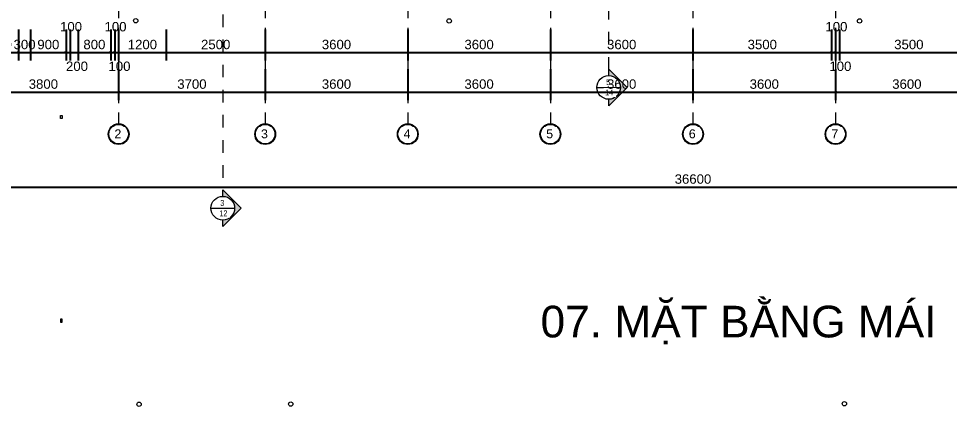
# Model space of a CAD drawing. Header units: millimetres. Extents: x -20510 to 108935, y -243239 to 20306.
# Drawn here: x 1825 to 25323, y -220144 to -210342 of the extents above; entities that cross this region are included whole.
import ezdxf
from ezdxf.enums import TextEntityAlignment as Align

# ---------------------------------------------------------------- set-up
doc = ezdxf.new("R2010")
doc.units = ezdxf.units.MM
for name, pattern in [('Abgebrochen', [714.375, 476.25, -238.125]), ('Aligning Line', [635, 317.5, -317.5]), ('Hidden', [714.375, 476.25, -238.125])]:
    doc.linetypes.add(name, pattern=pattern)
for name, color, linetype, lineweight in [('A-ANNO-DIMS', 1, 'Continuous', 9), ('A-DETL', 8, 'Continuous', 9), ('G-ANNO-SYMB', 6, 'Abgebrochen', 9), ('S-GRID', 1, 'Continuous', 9), ('S-GRID-IDEN', 1, 'Continuous', 9)]:
    doc.layers.add(name, color=color, linetype=linetype, lineweight=lineweight)
doc.styles.add('Arial', font='arial.ttf', dxfattribs={"width": 0.8, "height": 250})
doc.styles.add('Arial_2', font='arial.ttf', dxfattribs={"height": 300})
doc.styles.add('Arial_5', font='arial.ttf', dxfattribs={"height": 238.125})
doc.styles.add('UNICODE_TITLE', font='arial.ttf')
doc.dimstyles.new('SecretInternalLinAngDimStyle5p4736185', dxfattribs={"dimscale": 304.8, "dimtxt": 242.94927, "dimasz": 0.130208, "dimexe": 0.656168, "dimexo": 0.0625, "dimgap": 0.260417, "dimtad": 1, "dimdec": 0, "dimrnd": 100, "dimzin": 0, "dimdsep": 46, "dimtxsty": 'Arial_5', "dimblk1": 'OBLIQUE', "dimblk2": 'OBLIQUE', "dimsah": 1, "dimcen": 0.09, "dimdle": 0.492126, "dimazin": 0, "dimtfac": 1, "dimtdec": 4, "dimtix": 1, "dimtmove": 0, "dimatfit": 3, "dimfxl": 2.624672, "dimfxlon": 1, "dimtvp": 1, "dimtolj": 1, "dimtzin": 0, "dimarcsym": 2})
doc.dimstyles.new('SecretInternalLinAngDimStyle5p4736185_1', dxfattribs={"dimscale": 304.8, "dimtxt": 242.94927, "dimasz": 0.130208, "dimexe": 0.656168, "dimexo": 0.0625, "dimgap": 0.260417, "dimtad": 1, "dimdec": 0, "dimrnd": 100, "dimzin": 0, "dimdsep": 46, "dimtxsty": 'Arial_5', "dimblk1": 'OBLIQUE', "dimblk2": 'OBLIQUE', "dimsah": 1, "dimcen": 0.09, "dimdle": 0.492126, "dimazin": 0, "dimtfac": 1, "dimtdec": 4, "dimtix": 1, "dimtmove": 2, "dimatfit": 3, "dimfxl": 2.624672, "dimfxlon": 1, "dimtvp": 1, "dimtolj": 1, "dimtzin": 0, "dimarcsym": 2})

# ---------------------------------------------------------------- blocks, each defined once
blk = doc.blocks.new('Section - CAT DUNG-122916-07_MẶT BẰNG MÁI')
at = {"layer": 'G-ANNO-SYMB', "linetype": 'Continuous'}
h = blk.add_hatch(color=256, dxfattribs=at)
edge = h.paths.add_edge_path()
edge.add_line((0.18, 0), (-2, 0))
edge.add_arc((-6, 0), 4, 0, 90)
edge.add_arc((-6, 0), 4, 90, 180)
edge.add_line((-10, 0), (-12.18, 0))
edge.add_line((-12.18, 0), (-6, 6.18))
edge.add_line((-6, 6.18), (0.18, 0))
for p, q in [((-6, 6.18), (-12.18, 0)), ((0.18, 0), (-6, 6.18)), ((-12.18, 0), (-10, 0)), ((-2, 0), (0.18, 0))]:
    blk.add_line(p, q, dxfattribs=at)
for start, end in [(360, 180), (90, 180), (0, 90), (180, 360)]:
    blk.add_arc((-6, 0), 4, start, end, dxfattribs=at)
blk = doc.blocks.new('Grid - TRUC  D1-102336-07_MẶT BẰNG MÁI')
at = {"layer": 'S-GRID-IDEN'}
for radius in [3.5, 3.3]:
    blk.add_circle((0, 0), radius, dxfattribs=at)
blk = doc.blocks.new('_Oblique')
at = {"color": 0, "linetype": 'ByBlock', "lineweight": -2}
blk.add_line((-0.5, -0.5), (0.5, 0.5), dxfattribs=at)
blk = doc.blocks.new('DIMBLOCK1-07_MẶT BẰNG MÁI')
at = {"layer": 'A-ANNO-DIMS', "color": 0, "lineweight": -2, "transparency": 16777216}
for p, q in [((550, -214019), (550, -214800)), ((37150, -214019), (37150, -214800)), ((400, -214600), (37300, -214600))]:
    blk.add_line(p, q, dxfattribs=at)
at = {"layer": 'Defpoints', "color": 0, "transparency": 16777216}
for p in [(550, -214000), (37150, -214000), (37150, -214600)]:
    blk.add_point(p, dxfattribs=at)
at = {"layer": 'A-ANNO-DIMS', "color": 0, "lineweight": -2, "transparency": 16777216, "xscale": 39.6875, "yscale": 39.6875, "zscale": 39.6875, "rotation": 180}
blk.add_blockref('_Oblique', (550, -214600), dxfattribs=at)
at = {"layer": 'A-ANNO-DIMS', "color": 0, "lineweight": -2, "transparency": 16777216, "xscale": 39.6875, "yscale": 39.6875, "zscale": 39.6875}
blk.add_blockref('_Oblique', (37150, -214600), dxfattribs=at)
at = {"layer": 'A-ANNO-DIMS', "color": 0, "transparency": 16777216, "insert": (18850, -214399), "char_height": 238.1, "width": 824.16, "attachment_point": 5, "style": 'Arial_5'}
blk.add_mtext('\\A1;36600', dxfattribs=at)
blk = doc.blocks.new('DIMBLOCK2-07_MẶT BẰNG MÁI')
at = {"layer": 'A-ANNO-DIMS', "color": 0, "lineweight": -2, "transparency": 16777216}
for p, q in [((550, -211619), (550, -212400)), ((4350, -211619), (4350, -212400)), ((400, -212200), (4500, -212200))]:
    blk.add_line(p, q, dxfattribs=at)
at = {"layer": 'Defpoints', "color": 0, "transparency": 16777216}
for p in [(550, -211600), (4350, -211600), (4350, -212200)]:
    blk.add_point(p, dxfattribs=at)
at = {"layer": 'A-ANNO-DIMS', "color": 0, "lineweight": -2, "transparency": 16777216, "xscale": 39.6875, "yscale": 39.6875, "zscale": 39.6875, "rotation": 180}
blk.add_blockref('_Oblique', (550, -212200), dxfattribs=at)
at = {"layer": 'A-ANNO-DIMS', "color": 0, "lineweight": -2, "transparency": 16777216, "xscale": 39.6875, "yscale": 39.6875, "zscale": 39.6875}
blk.add_blockref('_Oblique', (4350, -212200), dxfattribs=at)
at = {"layer": 'A-ANNO-DIMS', "color": 0, "transparency": 16777216, "insert": (2450, -211999), "char_height": 238.1, "width": 659.33, "attachment_point": 5, "style": 'Arial_5'}
blk.add_mtext('\\A1;3800', dxfattribs=at)
blk = doc.blocks.new('DIMBLOCK3-07_MẶT BẰNG MÁI')
at = {"layer": 'A-ANNO-DIMS', "color": 0, "lineweight": -2, "transparency": 16777216}
for p, q in [((4350, -211619), (4350, -212400)), ((8050, -211619), (8050, -212400)), ((4200, -212200), (8200, -212200))]:
    blk.add_line(p, q, dxfattribs=at)
at = {"layer": 'Defpoints', "color": 0, "transparency": 16777216}
for p in [(4350, -211600), (8050, -211600), (8050, -212200)]:
    blk.add_point(p, dxfattribs=at)
at = {"layer": 'A-ANNO-DIMS', "color": 0, "lineweight": -2, "transparency": 16777216, "xscale": 39.6875, "yscale": 39.6875, "zscale": 39.6875, "rotation": 180}
blk.add_blockref('_Oblique', (4350, -212200), dxfattribs=at)
at = {"layer": 'A-ANNO-DIMS', "color": 0, "lineweight": -2, "transparency": 16777216, "xscale": 39.6875, "yscale": 39.6875, "zscale": 39.6875}
blk.add_blockref('_Oblique', (8050, -212200), dxfattribs=at)
at = {"layer": 'A-ANNO-DIMS', "color": 0, "transparency": 16777216, "insert": (6200, -211999), "char_height": 238.1, "width": 659.33, "attachment_point": 5, "style": 'Arial_5'}
blk.add_mtext('\\A1;3700', dxfattribs=at)
blk = doc.blocks.new('DIMBLOCK4-07_MẶT BẰNG MÁI')
at = {"layer": 'A-ANNO-DIMS', "color": 0, "lineweight": -2, "transparency": 16777216}
for p, q in [((8050, -211619), (8050, -212400)), ((11650, -211619), (11650, -212400)), ((7900, -212200), (11800, -212200))]:
    blk.add_line(p, q, dxfattribs=at)
at = {"layer": 'Defpoints', "color": 0, "transparency": 16777216}
for p in [(8050, -211600), (11650, -211600), (11650, -212200)]:
    blk.add_point(p, dxfattribs=at)
at = {"layer": 'A-ANNO-DIMS', "color": 0, "lineweight": -2, "transparency": 16777216, "xscale": 39.6875, "yscale": 39.6875, "zscale": 39.6875, "rotation": 180}
blk.add_blockref('_Oblique', (8050, -212200), dxfattribs=at)
at = {"layer": 'A-ANNO-DIMS', "color": 0, "lineweight": -2, "transparency": 16777216, "xscale": 39.6875, "yscale": 39.6875, "zscale": 39.6875}
blk.add_blockref('_Oblique', (11650, -212200), dxfattribs=at)
at = {"layer": 'A-ANNO-DIMS', "color": 0, "transparency": 16777216, "insert": (9850, -211999), "char_height": 238.1, "width": 659.33, "attachment_point": 5, "style": 'Arial_5'}
blk.add_mtext('\\A1;3600', dxfattribs=at)
blk = doc.blocks.new('DIMBLOCK5-07_MẶT BẰNG MÁI')
at = {"layer": 'A-ANNO-DIMS', "color": 0, "lineweight": -2, "transparency": 16777216}
for p, q in [((11650, -211619), (11650, -212400)), ((15250, -211619), (15250, -212400)), ((11500, -212200), (15400, -212200))]:
    blk.add_line(p, q, dxfattribs=at)
at = {"layer": 'Defpoints', "color": 0, "transparency": 16777216}
for p in [(11650, -211600), (15250, -211600), (15250, -212200)]:
    blk.add_point(p, dxfattribs=at)
at = {"layer": 'A-ANNO-DIMS', "color": 0, "lineweight": -2, "transparency": 16777216, "xscale": 39.6875, "yscale": 39.6875, "zscale": 39.6875, "rotation": 180}
blk.add_blockref('_Oblique', (11650, -212200), dxfattribs=at)
at = {"layer": 'A-ANNO-DIMS', "color": 0, "lineweight": -2, "transparency": 16777216, "xscale": 39.6875, "yscale": 39.6875, "zscale": 39.6875}
blk.add_blockref('_Oblique', (15250, -212200), dxfattribs=at)
at = {"layer": 'A-ANNO-DIMS', "color": 0, "transparency": 16777216, "insert": (13450, -211999), "char_height": 238.1, "width": 659.33, "attachment_point": 5, "style": 'Arial_5'}
blk.add_mtext('\\A1;3600', dxfattribs=at)
blk = doc.blocks.new('DIMBLOCK6-07_MẶT BẰNG MÁI')
at = {"layer": 'A-ANNO-DIMS', "color": 0, "lineweight": -2, "transparency": 16777216}
for p, q in [((15250, -211619), (15250, -212400)), ((18850, -211619), (18850, -212400)), ((15100, -212200), (19000, -212200))]:
    blk.add_line(p, q, dxfattribs=at)
at = {"layer": 'Defpoints', "color": 0, "transparency": 16777216}
for p in [(15250, -211600), (18850, -211600), (18850, -212200)]:
    blk.add_point(p, dxfattribs=at)
at = {"layer": 'A-ANNO-DIMS', "color": 0, "lineweight": -2, "transparency": 16777216, "xscale": 39.6875, "yscale": 39.6875, "zscale": 39.6875, "rotation": 180}
blk.add_blockref('_Oblique', (15250, -212200), dxfattribs=at)
at = {"layer": 'A-ANNO-DIMS', "color": 0, "lineweight": -2, "transparency": 16777216, "xscale": 39.6875, "yscale": 39.6875, "zscale": 39.6875}
blk.add_blockref('_Oblique', (18850, -212200), dxfattribs=at)
at = {"layer": 'A-ANNO-DIMS', "color": 0, "transparency": 16777216, "insert": (17050, -211999), "char_height": 238.1, "width": 659.33, "attachment_point": 5, "style": 'Arial_5'}
blk.add_mtext('\\A1;3600', dxfattribs=at)
blk = doc.blocks.new('DIMBLOCK7-07_MẶT BẰNG MÁI')
at = {"layer": 'A-ANNO-DIMS', "color": 0, "lineweight": -2, "transparency": 16777216}
for p, q in [((18850, -211619), (18850, -212400)), ((22450, -211619), (22450, -212400)), ((18700, -212200), (22600, -212200))]:
    blk.add_line(p, q, dxfattribs=at)
at = {"layer": 'Defpoints', "color": 0, "transparency": 16777216}
for p in [(18850, -211600), (22450, -211600), (22450, -212200)]:
    blk.add_point(p, dxfattribs=at)
at = {"layer": 'A-ANNO-DIMS', "color": 0, "lineweight": -2, "transparency": 16777216, "xscale": 39.6875, "yscale": 39.6875, "zscale": 39.6875, "rotation": 180}
blk.add_blockref('_Oblique', (18850, -212200), dxfattribs=at)
at = {"layer": 'A-ANNO-DIMS', "color": 0, "lineweight": -2, "transparency": 16777216, "xscale": 39.6875, "yscale": 39.6875, "zscale": 39.6875}
blk.add_blockref('_Oblique', (22450, -212200), dxfattribs=at)
at = {"layer": 'A-ANNO-DIMS', "color": 0, "transparency": 16777216, "insert": (20650, -211999), "char_height": 238.1, "width": 659.33, "attachment_point": 5, "style": 'Arial_5'}
blk.add_mtext('\\A1;3600', dxfattribs=at)
blk = doc.blocks.new('DIMBLOCK8-07_MẶT BẰNG MÁI')
at = {"layer": 'A-ANNO-DIMS', "color": 0, "lineweight": -2, "transparency": 16777216}
for p, q in [((22450, -211619), (22450, -212400)), ((26050, -211619), (26050, -212400)), ((22300, -212200), (26200, -212200))]:
    blk.add_line(p, q, dxfattribs=at)
at = {"layer": 'Defpoints', "color": 0, "transparency": 16777216}
for p in [(22450, -211600), (26050, -211600), (26050, -212200)]:
    blk.add_point(p, dxfattribs=at)
at = {"layer": 'A-ANNO-DIMS', "color": 0, "lineweight": -2, "transparency": 16777216, "xscale": 39.6875, "yscale": 39.6875, "zscale": 39.6875, "rotation": 180}
blk.add_blockref('_Oblique', (22450, -212200), dxfattribs=at)
at = {"layer": 'A-ANNO-DIMS', "color": 0, "lineweight": -2, "transparency": 16777216, "xscale": 39.6875, "yscale": 39.6875, "zscale": 39.6875}
blk.add_blockref('_Oblique', (26050, -212200), dxfattribs=at)
at = {"layer": 'A-ANNO-DIMS', "color": 0, "transparency": 16777216, "insert": (24250, -211999), "char_height": 238.1, "width": 659.33, "attachment_point": 5, "style": 'Arial_5'}
blk.add_mtext('\\A1;3600', dxfattribs=at)
blk = doc.blocks.new('DIMBLOCK15-07_MẶT BẰNG MÁI')
at = {"layer": 'A-ANNO-DIMS', "color": 0, "lineweight": -2, "transparency": 16777216}
for p, q in [((925, -210619), (925, -211400)), ((1825, -210619), (1825, -211400)), ((775, -211200), (1975, -211200))]:
    blk.add_line(p, q, dxfattribs=at)
at = {"layer": 'Defpoints', "color": 0, "transparency": 16777216}
for p in [(925, -210600), (1825, -210600), (1825, -211200)]:
    blk.add_point(p, dxfattribs=at)
at = {"layer": 'A-ANNO-DIMS', "color": 0, "lineweight": -2, "transparency": 16777216, "xscale": 39.6875, "yscale": 39.6875, "zscale": 39.6875, "rotation": 180}
blk.add_blockref('_Oblique', (925, -211200), dxfattribs=at)
at = {"layer": 'A-ANNO-DIMS', "color": 0, "lineweight": -2, "transparency": 16777216, "xscale": 39.6875, "yscale": 39.6875, "zscale": 39.6875}
blk.add_blockref('_Oblique', (1825, -211200), dxfattribs=at)
at = {"layer": 'A-ANNO-DIMS', "color": 0, "transparency": 16777216, "insert": (1375, -210999), "char_height": 238.1, "width": 494.5, "attachment_point": 5, "style": 'Arial_5'}
blk.add_mtext('\\A1;900', dxfattribs=at)
blk = doc.blocks.new('DIMBLOCK16-07_MẶT BẰNG MÁI')
at = {"layer": 'A-ANNO-DIMS', "color": 0, "lineweight": -2, "transparency": 16777216}
for p, q in [((1825, -210619), (1825, -211400)), ((2125, -210619), (2125, -211400)), ((1825, -211200), (1785, -211200)), ((1825, -211200), (2125, -211200)), ((2125, -211200), (2165, -211200))]:
    blk.add_line(p, q, dxfattribs=at)
at = {"layer": 'Defpoints', "color": 0, "transparency": 16777216}
for p in [(1825, -210600), (2125, -210600), (2125, -211200)]:
    blk.add_point(p, dxfattribs=at)
at = {"layer": 'A-ANNO-DIMS', "color": 0, "lineweight": -2, "transparency": 16777216, "xscale": 39.6875, "yscale": 39.6875, "zscale": 39.6875}
blk.add_blockref('_Oblique', (1825, -211200), dxfattribs=at)
at = {"layer": 'A-ANNO-DIMS', "color": 0, "lineweight": -2, "transparency": 16777216, "xscale": 39.6875, "yscale": 39.6875, "zscale": 39.6875, "rotation": 180}
blk.add_blockref('_Oblique', (2125, -211200), dxfattribs=at)
at = {"layer": 'A-ANNO-DIMS', "color": 0, "transparency": 16777216, "insert": (1975, -210999), "char_height": 238.1, "width": 494.5, "attachment_point": 5, "style": 'Arial_5'}
blk.add_mtext('\\A1;300', dxfattribs=at)
blk = doc.blocks.new('DIMBLOCK17-07_MẶT BẰNG MÁI')
at = {"layer": 'A-ANNO-DIMS', "color": 0, "lineweight": -2, "transparency": 16777216}
for p, q in [((2125, -210619), (2125, -211400)), ((3025, -210619), (3025, -211400)), ((1975, -211200), (3175, -211200))]:
    blk.add_line(p, q, dxfattribs=at)
at = {"layer": 'Defpoints', "color": 0, "transparency": 16777216}
for p in [(2125, -210600), (3025, -210600), (3025, -211200)]:
    blk.add_point(p, dxfattribs=at)
at = {"layer": 'A-ANNO-DIMS', "color": 0, "lineweight": -2, "transparency": 16777216, "xscale": 39.6875, "yscale": 39.6875, "zscale": 39.6875, "rotation": 180}
blk.add_blockref('_Oblique', (2125, -211200), dxfattribs=at)
at = {"layer": 'A-ANNO-DIMS', "color": 0, "lineweight": -2, "transparency": 16777216, "xscale": 39.6875, "yscale": 39.6875, "zscale": 39.6875}
blk.add_blockref('_Oblique', (3025, -211200), dxfattribs=at)
at = {"layer": 'A-ANNO-DIMS', "color": 0, "transparency": 16777216, "insert": (2575, -210999), "char_height": 238.1, "width": 494.5, "attachment_point": 5, "style": 'Arial_5'}
blk.add_mtext('\\A1;900', dxfattribs=at)
blk = doc.blocks.new('DIMBLOCK18-07_MẶT BẰNG MÁI')
at = {"layer": 'A-ANNO-DIMS', "color": 0, "lineweight": -2, "transparency": 16777216}
for p, q in [((3025, -210619), (3025, -211400)), ((3130, -210619), (3130, -211400)), ((3025, -211200), (2985, -211200)), ((3025, -211200), (3130, -211200)), ((3130, -211200), (3170, -211200))]:
    blk.add_line(p, q, dxfattribs=at)
at = {"layer": 'Defpoints', "color": 0, "transparency": 16777216}
for p in [(3025, -210600), (3130, -210600), (3130, -211200)]:
    blk.add_point(p, dxfattribs=at)
at = {"layer": 'A-ANNO-DIMS', "color": 0, "lineweight": -2, "transparency": 16777216, "xscale": 39.6875, "yscale": 39.6875, "zscale": 39.6875}
blk.add_blockref('_Oblique', (3025, -211200), dxfattribs=at)
at = {"layer": 'A-ANNO-DIMS', "color": 0, "lineweight": -2, "transparency": 16777216, "xscale": 39.6875, "yscale": 39.6875, "zscale": 39.6875, "rotation": 180}
blk.add_blockref('_Oblique', (3130, -211200), dxfattribs=at)
at = {"layer": 'A-ANNO-DIMS', "color": 0, "transparency": 16777216, "insert": (2871, -210428), "char_height": 238.1, "width": 494.5, "attachment_point": 1, "line_spacing_factor": 0.941778, "style": 'Arial_5'}
blk.add_mtext('\\A1;100', dxfattribs=at)
blk = doc.blocks.new('DIMBLOCK19-07_MẶT BẰNG MÁI')
at = {"layer": 'A-ANNO-DIMS', "color": 0, "lineweight": -2, "transparency": 16777216}
for p, q in [((3130, -210619), (3130, -211400)), ((3325, -210619), (3325, -211400)), ((2980, -211200), (3475, -211200))]:
    blk.add_line(p, q, dxfattribs=at)
at = {"layer": 'Defpoints', "color": 0, "transparency": 16777216}
for p in [(3130, -210600), (3325, -210600), (3325, -211200)]:
    blk.add_point(p, dxfattribs=at)
at = {"layer": 'A-ANNO-DIMS', "color": 0, "lineweight": -2, "transparency": 16777216, "xscale": 39.6875, "yscale": 39.6875, "zscale": 39.6875, "rotation": 180}
blk.add_blockref('_Oblique', (3130, -211200), dxfattribs=at)
at = {"layer": 'A-ANNO-DIMS', "color": 0, "lineweight": -2, "transparency": 16777216, "xscale": 39.6875, "yscale": 39.6875, "zscale": 39.6875}
blk.add_blockref('_Oblique', (3325, -211200), dxfattribs=at)
at = {"layer": 'A-ANNO-DIMS', "color": 0, "transparency": 16777216, "insert": (3021, -211428), "char_height": 238.1, "width": 494.5, "attachment_point": 1, "line_spacing_factor": 0.941778, "style": 'Arial_5'}
blk.add_mtext('\\A1;200', dxfattribs=at)
blk = doc.blocks.new('DIMBLOCK20-07_MẶT BẰNG MÁI')
at = {"layer": 'A-ANNO-DIMS', "color": 0, "lineweight": -2, "transparency": 16777216}
for p, q in [((3325, -210619), (3325, -211400)), ((4150, -210619), (4150, -211400)), ((3175, -211200), (4300, -211200))]:
    blk.add_line(p, q, dxfattribs=at)
at = {"layer": 'Defpoints', "color": 0, "transparency": 16777216}
for p in [(3325, -210600), (4150, -210600), (4150, -211200)]:
    blk.add_point(p, dxfattribs=at)
at = {"layer": 'A-ANNO-DIMS', "color": 0, "lineweight": -2, "transparency": 16777216, "xscale": 39.6875, "yscale": 39.6875, "zscale": 39.6875, "rotation": 180}
blk.add_blockref('_Oblique', (3325, -211200), dxfattribs=at)
at = {"layer": 'A-ANNO-DIMS', "color": 0, "lineweight": -2, "transparency": 16777216, "xscale": 39.6875, "yscale": 39.6875, "zscale": 39.6875}
blk.add_blockref('_Oblique', (4150, -211200), dxfattribs=at)
at = {"layer": 'A-ANNO-DIMS', "color": 0, "transparency": 16777216, "insert": (3738, -210999), "char_height": 238.1, "width": 494.5, "attachment_point": 5, "style": 'Arial_5'}
blk.add_mtext('\\A1;800', dxfattribs=at)
blk = doc.blocks.new('DIMBLOCK21-07_MẶT BẰNG MÁI')
at = {"layer": 'A-ANNO-DIMS', "color": 0, "lineweight": -2, "transparency": 16777216}
for p, q in [((4150, -210619), (4150, -211400)), ((4250, -210619), (4250, -211400)), ((4150, -211200), (4110, -211200)), ((4150, -211200), (4250, -211200)), ((4250, -211200), (4290, -211200))]:
    blk.add_line(p, q, dxfattribs=at)
at = {"layer": 'Defpoints', "color": 0, "transparency": 16777216}
for p in [(4150, -210600), (4250, -210600), (4250, -211200)]:
    blk.add_point(p, dxfattribs=at)
at = {"layer": 'A-ANNO-DIMS', "color": 0, "lineweight": -2, "transparency": 16777216, "xscale": 39.6875, "yscale": 39.6875, "zscale": 39.6875}
blk.add_blockref('_Oblique', (4150, -211200), dxfattribs=at)
at = {"layer": 'A-ANNO-DIMS', "color": 0, "lineweight": -2, "transparency": 16777216, "xscale": 39.6875, "yscale": 39.6875, "zscale": 39.6875, "rotation": 180}
blk.add_blockref('_Oblique', (4250, -211200), dxfattribs=at)
at = {"layer": 'A-ANNO-DIMS', "color": 0, "transparency": 16777216, "insert": (3994, -210428), "char_height": 238.1, "width": 494.5, "attachment_point": 1, "line_spacing_factor": 0.941778, "style": 'Arial_5'}
blk.add_mtext('\\A1;100', dxfattribs=at)
blk = doc.blocks.new('DIMBLOCK22-07_MẶT BẰNG MÁI')
at = {"layer": 'A-ANNO-DIMS', "color": 0, "lineweight": -2, "transparency": 16777216}
for p, q in [((4250, -210619), (4250, -211400)), ((4350, -210619), (4350, -211400)), ((4250, -211200), (4210, -211200)), ((4250, -211200), (4350, -211200)), ((4350, -211200), (4390, -211200))]:
    blk.add_line(p, q, dxfattribs=at)
at = {"layer": 'Defpoints', "color": 0, "transparency": 16777216}
for p in [(4250, -210600), (4350, -210600), (4350, -211200)]:
    blk.add_point(p, dxfattribs=at)
at = {"layer": 'A-ANNO-DIMS', "color": 0, "lineweight": -2, "transparency": 16777216, "xscale": 39.6875, "yscale": 39.6875, "zscale": 39.6875}
blk.add_blockref('_Oblique', (4250, -211200), dxfattribs=at)
at = {"layer": 'A-ANNO-DIMS', "color": 0, "lineweight": -2, "transparency": 16777216, "xscale": 39.6875, "yscale": 39.6875, "zscale": 39.6875, "rotation": 180}
blk.add_blockref('_Oblique', (4350, -211200), dxfattribs=at)
at = {"layer": 'A-ANNO-DIMS', "color": 0, "transparency": 16777216, "insert": (4094, -211428), "char_height": 238.1, "width": 494.5, "attachment_point": 1, "line_spacing_factor": 0.941778, "style": 'Arial_5'}
blk.add_mtext('\\A1;100', dxfattribs=at)
blk = doc.blocks.new('DIMBLOCK23-07_MẶT BẰNG MÁI')
at = {"layer": 'A-ANNO-DIMS', "color": 0, "lineweight": -2, "transparency": 16777216}
for p, q in [((4350, -210619), (4350, -211400)), ((5550, -210619), (5550, -211400)), ((4200, -211200), (5700, -211200))]:
    blk.add_line(p, q, dxfattribs=at)
at = {"layer": 'Defpoints', "color": 0, "transparency": 16777216}
for p in [(4350, -210600), (5550, -210600), (5550, -211200)]:
    blk.add_point(p, dxfattribs=at)
at = {"layer": 'A-ANNO-DIMS', "color": 0, "lineweight": -2, "transparency": 16777216, "xscale": 39.6875, "yscale": 39.6875, "zscale": 39.6875, "rotation": 180}
blk.add_blockref('_Oblique', (4350, -211200), dxfattribs=at)
at = {"layer": 'A-ANNO-DIMS', "color": 0, "lineweight": -2, "transparency": 16777216, "xscale": 39.6875, "yscale": 39.6875, "zscale": 39.6875}
blk.add_blockref('_Oblique', (5550, -211200), dxfattribs=at)
at = {"layer": 'A-ANNO-DIMS', "color": 0, "transparency": 16777216, "insert": (4950, -210999), "char_height": 238.1, "width": 659.33, "attachment_point": 5, "style": 'Arial_5'}
blk.add_mtext('\\A1;1200', dxfattribs=at)
blk = doc.blocks.new('DIMBLOCK24-07_MẶT BẰNG MÁI')
at = {"layer": 'A-ANNO-DIMS', "color": 0, "lineweight": -2, "transparency": 16777216}
for p, q in [((5550, -210619), (5550, -211400)), ((8050, -210619), (8050, -211400)), ((5400, -211200), (8200, -211200))]:
    blk.add_line(p, q, dxfattribs=at)
at = {"layer": 'Defpoints', "color": 0, "transparency": 16777216}
for p in [(5550, -210600), (8050, -210600), (8050, -211200)]:
    blk.add_point(p, dxfattribs=at)
at = {"layer": 'A-ANNO-DIMS', "color": 0, "lineweight": -2, "transparency": 16777216, "xscale": 39.6875, "yscale": 39.6875, "zscale": 39.6875, "rotation": 180}
blk.add_blockref('_Oblique', (5550, -211200), dxfattribs=at)
at = {"layer": 'A-ANNO-DIMS', "color": 0, "lineweight": -2, "transparency": 16777216, "xscale": 39.6875, "yscale": 39.6875, "zscale": 39.6875}
blk.add_blockref('_Oblique', (8050, -211200), dxfattribs=at)
at = {"layer": 'A-ANNO-DIMS', "color": 0, "transparency": 16777216, "insert": (6800, -210999), "char_height": 238.1, "width": 659.33, "attachment_point": 5, "style": 'Arial_5'}
blk.add_mtext('\\A1;2500', dxfattribs=at)
blk = doc.blocks.new('DIMBLOCK25-07_MẶT BẰNG MÁI')
at = {"layer": 'A-ANNO-DIMS', "color": 0, "lineweight": -2, "transparency": 16777216}
for p, q in [((8050, -210619), (8050, -211400)), ((11650, -210619), (11650, -211400)), ((7900, -211200), (11800, -211200))]:
    blk.add_line(p, q, dxfattribs=at)
at = {"layer": 'Defpoints', "color": 0, "transparency": 16777216}
for p in [(8050, -210600), (11650, -210600), (11650, -211200)]:
    blk.add_point(p, dxfattribs=at)
at = {"layer": 'A-ANNO-DIMS', "color": 0, "lineweight": -2, "transparency": 16777216, "xscale": 39.6875, "yscale": 39.6875, "zscale": 39.6875, "rotation": 180}
blk.add_blockref('_Oblique', (8050, -211200), dxfattribs=at)
at = {"layer": 'A-ANNO-DIMS', "color": 0, "lineweight": -2, "transparency": 16777216, "xscale": 39.6875, "yscale": 39.6875, "zscale": 39.6875}
blk.add_blockref('_Oblique', (11650, -211200), dxfattribs=at)
at = {"layer": 'A-ANNO-DIMS', "color": 0, "transparency": 16777216, "insert": (9850, -210999), "char_height": 238.1, "width": 659.33, "attachment_point": 5, "style": 'Arial_5'}
blk.add_mtext('\\A1;3600', dxfattribs=at)
blk = doc.blocks.new('DIMBLOCK26-07_MẶT BẰNG MÁI')
at = {"layer": 'A-ANNO-DIMS', "color": 0, "lineweight": -2, "transparency": 16777216}
for p, q in [((11650, -210619), (11650, -211400)), ((15250, -210619), (15250, -211400)), ((11500, -211200), (15400, -211200))]:
    blk.add_line(p, q, dxfattribs=at)
at = {"layer": 'Defpoints', "color": 0, "transparency": 16777216}
for p in [(11650, -210600), (15250, -210600), (15250, -211200)]:
    blk.add_point(p, dxfattribs=at)
at = {"layer": 'A-ANNO-DIMS', "color": 0, "lineweight": -2, "transparency": 16777216, "xscale": 39.6875, "yscale": 39.6875, "zscale": 39.6875, "rotation": 180}
blk.add_blockref('_Oblique', (11650, -211200), dxfattribs=at)
at = {"layer": 'A-ANNO-DIMS', "color": 0, "lineweight": -2, "transparency": 16777216, "xscale": 39.6875, "yscale": 39.6875, "zscale": 39.6875}
blk.add_blockref('_Oblique', (15250, -211200), dxfattribs=at)
at = {"layer": 'A-ANNO-DIMS', "color": 0, "transparency": 16777216, "insert": (13450, -210999), "char_height": 238.1, "width": 659.33, "attachment_point": 5, "style": 'Arial_5'}
blk.add_mtext('\\A1;3600', dxfattribs=at)
blk = doc.blocks.new('DIMBLOCK27-07_MẶT BẰNG MÁI')
at = {"layer": 'A-ANNO-DIMS', "color": 0, "lineweight": -2, "transparency": 16777216}
for p, q in [((15250, -210619), (15250, -211400)), ((18850, -210619), (18850, -211400)), ((15100, -211200), (19000, -211200))]:
    blk.add_line(p, q, dxfattribs=at)
at = {"layer": 'Defpoints', "color": 0, "transparency": 16777216}
for p in [(15250, -210600), (18850, -210600), (18850, -211200)]:
    blk.add_point(p, dxfattribs=at)
at = {"layer": 'A-ANNO-DIMS', "color": 0, "lineweight": -2, "transparency": 16777216, "xscale": 39.6875, "yscale": 39.6875, "zscale": 39.6875, "rotation": 180}
blk.add_blockref('_Oblique', (15250, -211200), dxfattribs=at)
at = {"layer": 'A-ANNO-DIMS', "color": 0, "lineweight": -2, "transparency": 16777216, "xscale": 39.6875, "yscale": 39.6875, "zscale": 39.6875}
blk.add_blockref('_Oblique', (18850, -211200), dxfattribs=at)
at = {"layer": 'A-ANNO-DIMS', "color": 0, "transparency": 16777216, "insert": (17050, -210999), "char_height": 238.1, "width": 659.33, "attachment_point": 5, "style": 'Arial_5'}
blk.add_mtext('\\A1;3600', dxfattribs=at)
blk = doc.blocks.new('DIMBLOCK28-07_MẶT BẰNG MÁI')
at = {"layer": 'A-ANNO-DIMS', "color": 0, "lineweight": -2, "transparency": 16777216}
for p, q in [((18850, -210619), (18850, -211400)), ((22350, -210619), (22350, -211400)), ((18700, -211200), (22500, -211200))]:
    blk.add_line(p, q, dxfattribs=at)
at = {"layer": 'Defpoints', "color": 0, "transparency": 16777216}
for p in [(18850, -210600), (22350, -210600), (22350, -211200)]:
    blk.add_point(p, dxfattribs=at)
at = {"layer": 'A-ANNO-DIMS', "color": 0, "lineweight": -2, "transparency": 16777216, "xscale": 39.6875, "yscale": 39.6875, "zscale": 39.6875, "rotation": 180}
blk.add_blockref('_Oblique', (18850, -211200), dxfattribs=at)
at = {"layer": 'A-ANNO-DIMS', "color": 0, "lineweight": -2, "transparency": 16777216, "xscale": 39.6875, "yscale": 39.6875, "zscale": 39.6875}
blk.add_blockref('_Oblique', (22350, -211200), dxfattribs=at)
at = {"layer": 'A-ANNO-DIMS', "color": 0, "transparency": 16777216, "insert": (20600, -210999), "char_height": 238.1, "width": 659.33, "attachment_point": 5, "style": 'Arial_5'}
blk.add_mtext('\\A1;3500', dxfattribs=at)
blk = doc.blocks.new('DIMBLOCK29-07_MẶT BẰNG MÁI')
at = {"layer": 'A-ANNO-DIMS', "color": 0, "lineweight": -2, "transparency": 16777216}
for p, q in [((22350, -210619), (22350, -211400)), ((22450, -210619), (22450, -211400)), ((22350, -211200), (22310, -211200)), ((22350, -211200), (22450, -211200)), ((22450, -211200), (22490, -211200))]:
    blk.add_line(p, q, dxfattribs=at)
at = {"layer": 'Defpoints', "color": 0, "transparency": 16777216}
for p in [(22350, -210600), (22450, -210600), (22450, -211200)]:
    blk.add_point(p, dxfattribs=at)
at = {"layer": 'A-ANNO-DIMS', "color": 0, "lineweight": -2, "transparency": 16777216, "xscale": 39.6875, "yscale": 39.6875, "zscale": 39.6875}
blk.add_blockref('_Oblique', (22350, -211200), dxfattribs=at)
at = {"layer": 'A-ANNO-DIMS', "color": 0, "lineweight": -2, "transparency": 16777216, "xscale": 39.6875, "yscale": 39.6875, "zscale": 39.6875, "rotation": 180}
blk.add_blockref('_Oblique', (22450, -211200), dxfattribs=at)
at = {"layer": 'A-ANNO-DIMS', "color": 0, "transparency": 16777216, "insert": (22194, -210428), "char_height": 238.1, "width": 494.5, "attachment_point": 1, "line_spacing_factor": 0.941778, "style": 'Arial_5'}
blk.add_mtext('\\A1;100', dxfattribs=at)
blk = doc.blocks.new('DIMBLOCK30-07_MẶT BẰNG MÁI')
at = {"layer": 'A-ANNO-DIMS', "color": 0, "lineweight": -2, "transparency": 16777216}
for p, q in [((22450, -210619), (22450, -211400)), ((22550, -210619), (22550, -211400)), ((22450, -211200), (22410, -211200)), ((22450, -211200), (22550, -211200)), ((22550, -211200), (22590, -211200))]:
    blk.add_line(p, q, dxfattribs=at)
at = {"layer": 'Defpoints', "color": 0, "transparency": 16777216}
for p in [(22450, -210600), (22550, -210600), (22550, -211200)]:
    blk.add_point(p, dxfattribs=at)
at = {"layer": 'A-ANNO-DIMS', "color": 0, "lineweight": -2, "transparency": 16777216, "xscale": 39.6875, "yscale": 39.6875, "zscale": 39.6875}
blk.add_blockref('_Oblique', (22450, -211200), dxfattribs=at)
at = {"layer": 'A-ANNO-DIMS', "color": 0, "lineweight": -2, "transparency": 16777216, "xscale": 39.6875, "yscale": 39.6875, "zscale": 39.6875, "rotation": 180}
blk.add_blockref('_Oblique', (22550, -211200), dxfattribs=at)
at = {"layer": 'A-ANNO-DIMS', "color": 0, "transparency": 16777216, "insert": (22294, -211428), "char_height": 238.1, "width": 494.5, "attachment_point": 1, "line_spacing_factor": 0.941778, "style": 'Arial_5'}
blk.add_mtext('\\A1;100', dxfattribs=at)
blk = doc.blocks.new('DIMBLOCK31-07_MẶT BẰNG MÁI')
at = {"layer": 'A-ANNO-DIMS', "color": 0, "lineweight": -2, "transparency": 16777216}
for p, q in [((22550, -210619), (22550, -211400)), ((26050, -210619), (26050, -211400)), ((22400, -211200), (26200, -211200))]:
    blk.add_line(p, q, dxfattribs=at)
at = {"layer": 'Defpoints', "color": 0, "transparency": 16777216}
for p in [(22550, -210600), (26050, -210600), (26050, -211200)]:
    blk.add_point(p, dxfattribs=at)
at = {"layer": 'A-ANNO-DIMS', "color": 0, "lineweight": -2, "transparency": 16777216, "xscale": 39.6875, "yscale": 39.6875, "zscale": 39.6875, "rotation": 180}
blk.add_blockref('_Oblique', (22550, -211200), dxfattribs=at)
at = {"layer": 'A-ANNO-DIMS', "color": 0, "lineweight": -2, "transparency": 16777216, "xscale": 39.6875, "yscale": 39.6875, "zscale": 39.6875}
blk.add_blockref('_Oblique', (26050, -211200), dxfattribs=at)
at = {"layer": 'A-ANNO-DIMS', "color": 0, "transparency": 16777216, "insert": (24300, -210999), "char_height": 238.1, "width": 659.33, "attachment_point": 5, "style": 'Arial_5'}
blk.add_mtext('\\A1;3500', dxfattribs=at)

msp = doc.modelspace()

# ---------------------------------------------------------------- linework, layer by layer
at = {"layer": 'A-DETL'}
for p, q in [((2881.7, -212791.3), (2921.7, -212791.3)), ((2881.7, -212871.3), (2881.7, -212791.3)), ((2921.7, -212871.3), (2881.7, -212871.3)), ((2921.7, -212791.3), (2921.7, -212871.3)), ((2881.7, -217938.8), (2881.7, -218018.8)), ((2921.7, -217938.8), (2881.7, -217938.8)), ((2881.7, -218018.8), (2921.7, -218018.8)), ((2921.7, -218018.8), (2921.7, -217938.8))]:
    msp.add_line(p, q, dxfattribs=at)
for centre in [(4781, -210397.9), (12694.5, -210402.9), (23054.5, -210402.9), (4865.3, -220088.8), (8693.9, -220084.5), (22674, -220075.2)]:
    msp.add_circle(centre, 55, dxfattribs=at)
at = {"layer": 'G-ANNO-SYMB', "linetype": 'Aligning Line'}
for p, q in [((6978.4, -193728.4), (6978.4, -214684.7)), ((16721.6, -211631.2), (16721.6, -193998.4))]:
    msp.add_line(p, q, dxfattribs=at)
at = {"layer": 'G-ANNO-SYMB', "linetype": 'Continuous'}
for p, q in [((16421.6, -212081.2), (17021.6, -212081.2)), ((6678.4, -215134.7), (7278.4, -215134.7))]:
    msp.add_line(p, q, dxfattribs=at)

# ---------------------------------------------------------------- block references
at = {"layer": 'G-ANNO-SYMB', "linetype": 'Continuous', "extrusion": (0, 0, -1), "xscale": 74.99999999999996, "yscale": 74.99999999999996, "zscale": 74.99999999999996}
for p, rotation in [((-16721.6, -211631.2), 90.0000000000001), ((-6978.4, -214684.7), 90.00000000000044)]:
    msp.add_blockref('Section - CAT DUNG-122916-07_MẶT BẰNG MÁI', p, dxfattribs=dict(at, rotation=rotation))
at = {"layer": 'S-GRID-IDEN', "xscale": 74.99999999999996, "yscale": 74.99999999999996, "zscale": 74.99999999999996, "rotation": 180}
for p in [(4350, -213262.5), (8050, -213262.5), (11650, -213262.5), (15250, -213262.5), (18850, -213262.5), (22450, -213262.5)]:
    msp.add_blockref('Grid - TRUC  D1-102336-07_MẶT BẰNG MÁI', p, dxfattribs=at)

# ---------------------------------------------------------------- texts
at = {"style": 'UNICODE_TITLE'}
msp.add_text('07. MẶT BẰNG MÁI', height=800, dxfattribs=at).set_placement((20000, -218000), align=Align.MIDDLE_CENTER)

# ---------------------------------------------------------------- dimensions: what is measured, and where the dimension line sits
at = {"layer": 'A-ANNO-DIMS'}
for base, p1, p2, override, picture, middle in [((3130, -211200), (3025, -210600), (3130, -210600), {"dimpost": '<>', "dimfxl": 105}, 'DIMBLOCK18-07_MẶT BẰNG MÁI', (3118.7, -210587.2)), ((4250, -211200), (4150, -210600), (4250, -210600), {"dimpost": '<>', "dimfxl": 100}, 'DIMBLOCK21-07_MẶT BẰNG MÁI', (4241.2, -210587.2)), ((22450, -211200), (22350, -210600), (22450, -210600), {"dimpost": '<>', "dimfxl": 100}, 'DIMBLOCK29-07_MẶT BẰNG MÁI', (22441.2, -210587.2)), ((3325, -211200), (3130, -210600), (3325, -210600), {"dimpost": '<>', "dimfxl": 195}, 'DIMBLOCK19-07_MẶT BẰNG MÁI', (3268.7, -211587.2)), ((4350, -211200), (4250, -210600), (4350, -210600), {"dimpost": '<>', "dimfxl": 100}, 'DIMBLOCK22-07_MẶT BẰNG MÁI', (4341.2, -211587.2)), ((22550, -211200), (22450, -210600), (22550, -210600), {"dimpost": '<>', "dimfxl": 100}, 'DIMBLOCK30-07_MẶT BẰNG MÁI', (22541.2, -211587.2))]:
    dim = msp.add_linear_dim(base=base, p1=p1, p2=p2, dimstyle='SecretInternalLinAngDimStyle5p4736185_1', override=override, dxfattribs=at)
    dim.commit()
    dim.dimension.update_dxf_attribs({"geometry": picture, "text_midpoint": middle, "dimtype": 160})
for base, p1, p2, override, picture, middle in [((1825, -211200), (925, -210600), (1825, -210600), {"dimpost": '<>', "dimfxl": 900}, 'DIMBLOCK15-07_MẶT BẰNG MÁI', (1375, -210999)), ((2125, -211200), (1825, -210600), (2125, -210600), {"dimpost": '<>', "dimfxl": 300}, 'DIMBLOCK16-07_MẶT BẰNG MÁI', (1975, -210999)), ((3025, -211200), (2125, -210600), (3025, -210600), {"dimpost": '<>', "dimfxl": 900}, 'DIMBLOCK17-07_MẶT BẰNG MÁI', (2575, -210999)), ((4150, -211200), (3325, -210600), (4150, -210600), {"dimpost": '<>', "dimfxl": 825}, 'DIMBLOCK20-07_MẶT BẰNG MÁI', (3737.5, -210999)), ((5550, -211200), (4350, -210600), (5550, -210600), {"dimpost": '<>', "dimfxl": 1200}, 'DIMBLOCK23-07_MẶT BẰNG MÁI', (4950, -210999)), ((8050, -211200), (5550, -210600), (8050, -210600), {"dimpost": '<>', "dimfxl": 2500}, 'DIMBLOCK24-07_MẶT BẰNG MÁI', (6800, -210999)), ((11650, -211200), (8050, -210600), (11650, -210600), {"dimpost": '<>', "dimfxl": 3600}, 'DIMBLOCK25-07_MẶT BẰNG MÁI', (9850, -210999)), ((15250, -211200), (11650, -210600), (15250, -210600), {"dimpost": '<>', "dimfxl": 3600}, 'DIMBLOCK26-07_MẶT BẰNG MÁI', (13450, -210999)), ((18850, -211200), (15250, -210600), (18850, -210600), {"dimpost": '<>', "dimfxl": 3600}, 'DIMBLOCK27-07_MẶT BẰNG MÁI', (17050, -210999)), ((22350, -211200), (18850, -210600), (22350, -210600), {"dimpost": '<>', "dimfxl": 3500}, 'DIMBLOCK28-07_MẶT BẰNG MÁI', (20600, -210999)), ((26050, -211200), (22550, -210600), (26050, -210600), {"dimpost": '<>', "dimfxl": 3500}, 'DIMBLOCK31-07_MẶT BẰNG MÁI', (24300, -210999)), ((4350, -212200), (550, -211600), (4350, -211600), {"dimpost": '<>', "dimfxl": 3800}, 'DIMBLOCK2-07_MẶT BẰNG MÁI', (2450, -211999)), ((8050, -212200), (4350, -211600), (8050, -211600), {"dimpost": '<>', "dimfxl": 3700}, 'DIMBLOCK3-07_MẶT BẰNG MÁI', (6200, -211999)), ((11650, -212200), (8050, -211600), (11650, -211600), {"dimpost": '<>', "dimfxl": 3600}, 'DIMBLOCK4-07_MẶT BẰNG MÁI', (9850, -211999)), ((15250, -212200), (11650, -211600), (15250, -211600), {"dimpost": '<>', "dimfxl": 3600}, 'DIMBLOCK5-07_MẶT BẰNG MÁI', (13450, -211999)), ((22450, -212200), (18850, -211600), (22450, -211600), {"dimpost": '<>', "dimfxl": 3600}, 'DIMBLOCK7-07_MẶT BẰNG MÁI', (20650, -211999)), ((26050, -212200), (22450, -211600), (26050, -211600), {"dimpost": '<>', "dimfxl": 3600}, 'DIMBLOCK8-07_MẶT BẰNG MÁI', (24250, -211999))]:
    dim = msp.add_linear_dim(base=base, p1=p1, p2=p2, dimstyle='SecretInternalLinAngDimStyle5p4736185', override=override, dxfattribs=at)
    dim.commit()
    dim.dimension.update_dxf_attribs({"geometry": picture, "text_midpoint": middle})

# ---------------------------------------------------------------- next in the draw order: texts
at = {"layer": 'G-ANNO-SYMB', "linetype": 'Continuous', "char_height": 150, "width": 115.443, "attachment_point": 1, "style": 'Arial', "bg_fill": 3, "box_fill_scale": 1.25, "bg_fill_color": 9, "bg_fill_true_color": 13158600, "bg_fill_transparency": 0}
for s, insert in [('5', (16659, -211873.4)), ('3', (6915.8, -214926.9))]:
    msp.add_mtext(s, dxfattribs=dict(at, insert=insert))
at = {"layer": 'S-GRID-IDEN', "char_height": 225, "width": 216.456, "attachment_point": 1, "style": 'Arial_2', "bg_fill": 3, "box_fill_scale": 1.25, "bg_fill_color": 9, "bg_fill_true_color": 13158600, "bg_fill_transparency": 0}
for s, insert in [('2', (4244.4, -213141.9)), ('3', (7944.4, -213141.9)), ('4', (11544.4, -213141.9)), ('5', (15144.4, -213141.9)), ('6', (18744.4, -213141.9)), ('7', (22344.4, -213141.9))]:
    msp.add_mtext(s, dxfattribs=dict(at, insert=insert))

# ---------------------------------------------------------------- next in the draw order: linework, layer by layer
at = {"layer": 'S-GRID', "linetype": 'Hidden'}
for p, q in [((4350, -192000), (4350, -213000)), ((8050, -192000), (8050, -213000)), ((11650, -192000), (11650, -213000)), ((15250, -192000), (15250, -213000)), ((18850, -192000), (18850, -213000)), ((22450, -192000), (22450, -213000))]:
    msp.add_line(p, q, dxfattribs=at)

# ---------------------------------------------------------------- next in the draw order: texts
at = {"layer": 'G-ANNO-SYMB', "linetype": 'Continuous', "char_height": 150, "width": 230.886, "attachment_point": 1, "style": 'Arial', "bg_fill": 3, "box_fill_scale": 1.25, "bg_fill_color": 9, "bg_fill_true_color": 13158600, "bg_fill_transparency": 0}
for s, insert in [('14', (16635.7, -212134.8)), ('12', (6892.5, -215188.3))]:
    msp.add_mtext(s, dxfattribs=dict(at, insert=insert))

# ---------------------------------------------------------------- next in the draw order: dimensions: what is measured, and where the dimension line sits
at = {"layer": 'A-ANNO-DIMS'}
dim = msp.add_linear_dim(base=(37150, -214600), p1=(550, -214000), p2=(37150, -214000), dimstyle='SecretInternalLinAngDimStyle5p4736185', override={"dimpost": '<>', "dimfxl": 36600}, dxfattribs=at)
dim.commit()
dim.dimension.update_dxf_attribs({"geometry": 'DIMBLOCK1-07_MẶT BẰNG MÁI', "text_midpoint": (18850, -214399)})

# ---------------------------------------------------------------- next in the draw order: dimensions: what is measured, and where the dimension line sits
dim = msp.add_linear_dim(base=(18850, -212200), p1=(15250, -211600), p2=(18850, -211600), dimstyle='SecretInternalLinAngDimStyle5p4736185', override={"dimpost": '<>', "dimfxl": 3600}, dxfattribs=at)
dim.commit()
dim.dimension.update_dxf_attribs({"geometry": 'DIMBLOCK6-07_MẶT BẰNG MÁI', "text_midpoint": (17050, -211999)})

doc.saveas('drawing.dxf')
